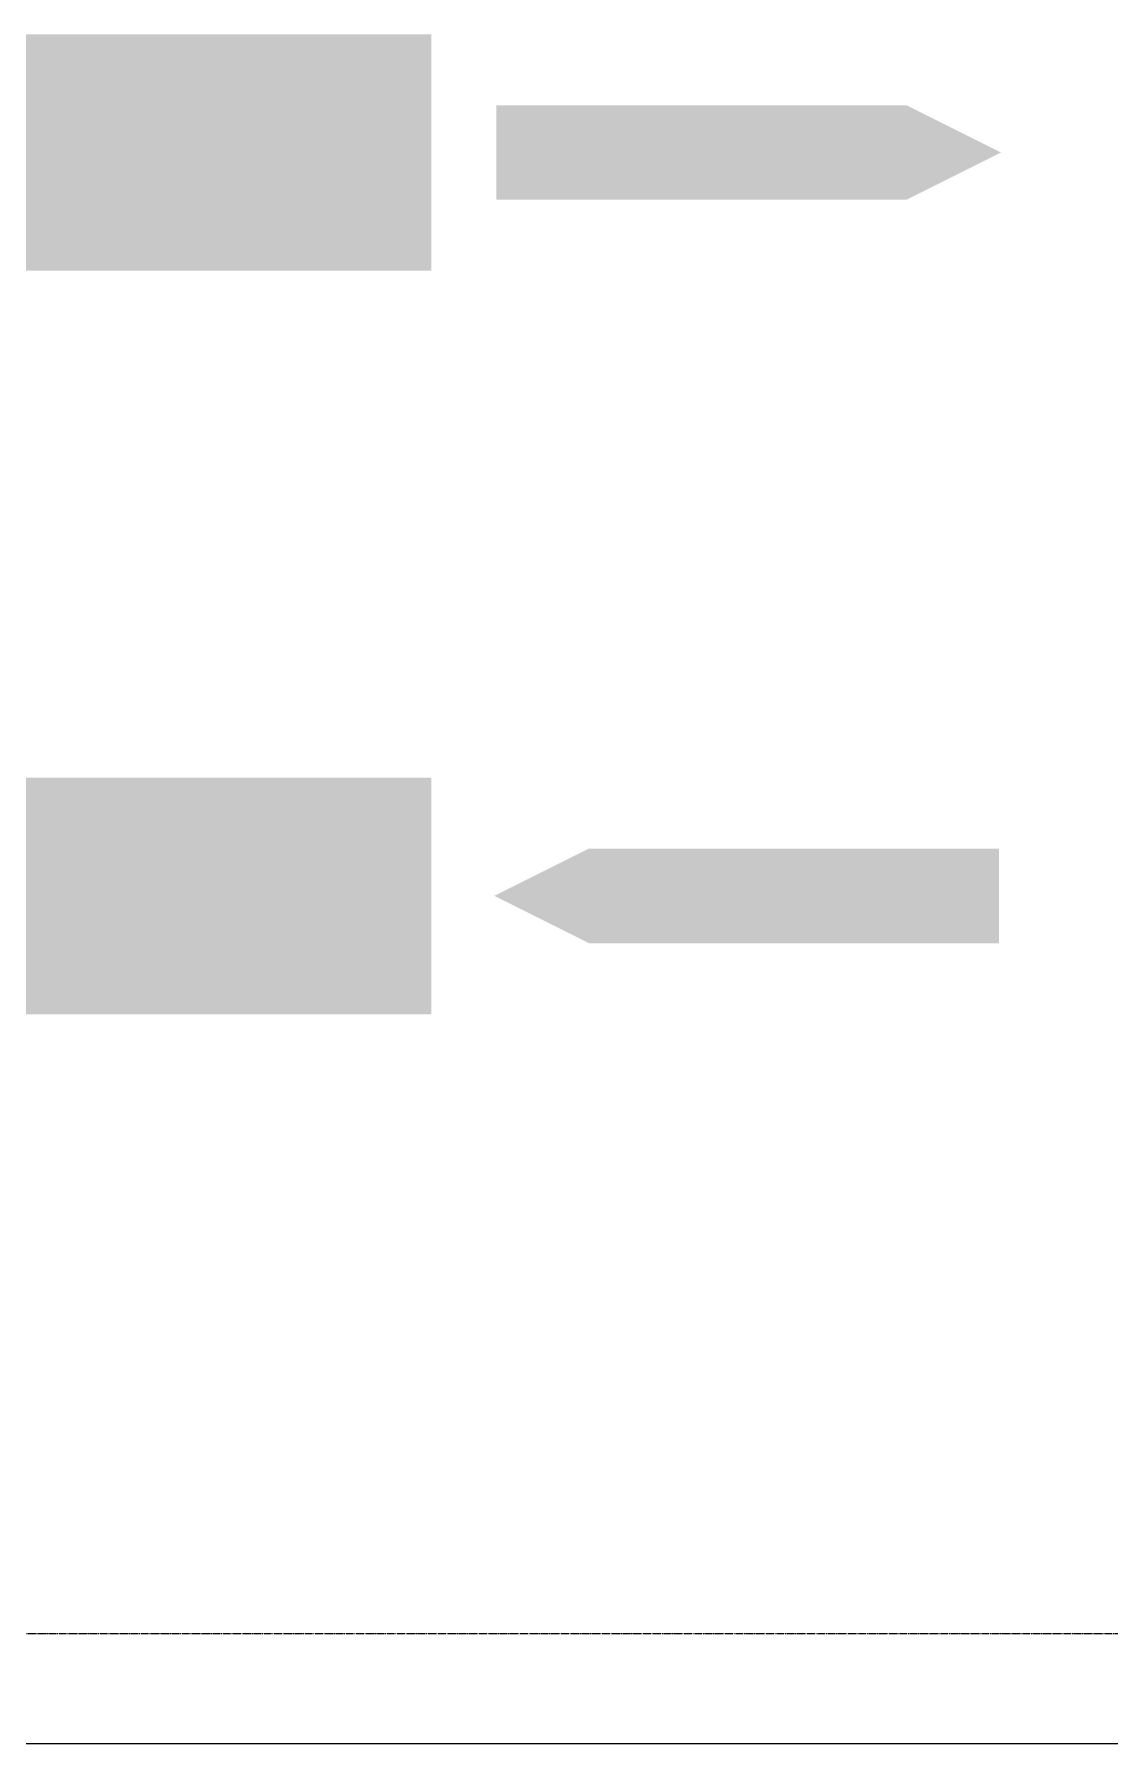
# Model space of a CAD drawing. Extents: x -3450 to 27857, y -1288 to 11880.
# Drawn here: x 2015 to 2356, y -35 to 507 of the extents above; entities that cross this region are included whole.
import ezdxf

# ---------------------------------------------------------------- set-up
doc = ezdxf.new("R2010")
doc.units = 0
doc.linetypes.add('X-S-FAB-L20$0$COL-CEN-LIN', pattern=[3.25, 2.5, -0.25, 0.25, -0.25])
for name, color, linetype in [('188K-SM-03-F20-MECH-EQ-Y2257103$0$01-電力-CSA', 1, 'Continuous'), ('X-S-FAB-L20$0$1_l20平面圖_1_A-WALL-EX', 8, 'Continuous'), ('X-S-FAB-L20$0$BLOCK', 8, 'Continuous'), ('X-S-FAB-L20$0$CCL', 8, 'X-S-FAB-L20$0$COL-CEN-LIN')]:
    doc.layers.add(name, color=color, linetype=linetype)

# ---------------------------------------------------------------- blocks, each defined once
blk = doc.blocks.new('X-S-FAB-L20$0$FAB2-L05')
at = {"layer": 'X-S-FAB-L20$0$CCL'}
blk.add_line((-26880, 720), (1210, 720), dxfattribs=at)
blk = doc.blocks.new('X-S-FAB-L20')
at = {"layer": 'X-S-FAB-L20$0$1_l20平面圖_1_A-WALL-EX', "color": 4, "lineweight": 0, "ltscale": 10, "flags": 128}
blk.add_lwpolyline([(6815, -35), (1800, -35)], dxfattribs=at)
at = {"layer": 'X-S-FAB-L20$0$BLOCK'}
blk.add_blockref('X-S-FAB-L20$0$FAB2-L05', (26160, -720), dxfattribs=at)
blk = doc.blocks.new('188K-SM-03-F20-MECH-EQ-Y2257103')
at = {"layer": '188K-SM-03-F20-MECH-EQ-Y2257103$0$01-電力-CSA', "color": 4, "ltscale": 1000, "const_width": 75}
blk.add_lwpolyline([(2141.115, 469.4), (1601.213, 469.4), (1601.213, 469.4)], dxfattribs=at)
at = {"layer": '188K-SM-03-F20-MECH-EQ-Y2257103$0$01-電力-CSA', "color": 4, "ltscale": 1000}
blk.add_lwpolyline([(2161.713, 469.4, 30, 30, 0), (2261.713, 469.4, 60, 0, 0), (2321.713, 469.4, 0, 0, 0)], format="xyseb", dxfattribs=at)
at = {"layer": '188K-SM-03-F20-MECH-EQ-Y2257103$0$01-電力-CSA', "color": 5, "ltscale": 1000, "const_width": 75}
blk.add_lwpolyline([(2141.115, 233.77), (1509.928, 233.77), (1509.928, 233.77)], dxfattribs=at)
at = {"layer": '188K-SM-03-F20-MECH-EQ-Y2257103$0$01-電力-CSA', "color": 5, "ltscale": 1000}
blk.add_lwpolyline([(2321.115, 233.77, 30, 30, 0), (2221.115, 233.77, 60, 0, 0), (2161.115, 233.77, 0, 0, 0)], format="xyseb", dxfattribs=at)

msp = doc.modelspace()

# ---------------------------------------------------------------- block references
for name in ['X-S-FAB-L20', '188K-SM-03-F20-MECH-EQ-Y2257103']:
    msp.add_blockref(name, (0, 0))

doc.saveas('drawing.dxf')
